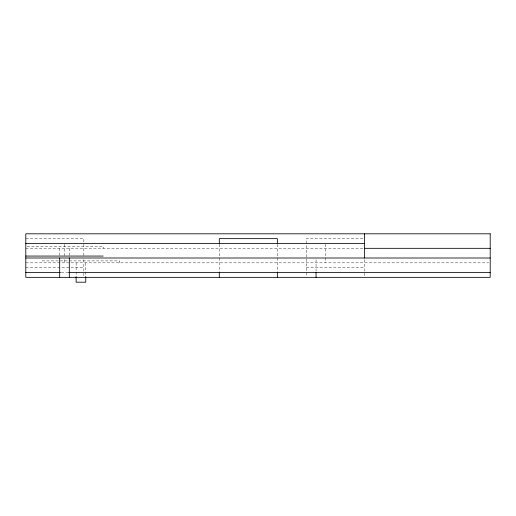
<?xml version="1.0" encoding="UTF-8"?>
<svg xmlns="http://www.w3.org/2000/svg" width="516" height="516" viewBox="0 0 516 516"><rect width="100%" height="100%" fill="white"/><g stroke="black" fill="none" stroke-linecap="round" stroke-linejoin="round"><path stroke-width="0.39" stroke-dasharray="2.58 1.94" d="M25.8 238.65L83.85 238.65L83.85 255.581M362.812 238.65L306.375 238.65L306.375 276.544M27.116 246.39L103.2 246.39L103.2 248.325M25.8 248.325L364.425 248.325M25.8 262.838L488.588 262.838M25.8 267.675L83.85 267.675M306.375 267.675L364.425 267.675M61.275 272.512L67.725 272.512M364.425 259.613L364.425 277.35M325.725 244.294L325.725 262.838M316.05 259.613L316.05 271.706M277.35 244.294L277.35 271.706M219.3 244.294L219.3 271.706M119.641 262.838L119.641 260.903L42.241 260.903L42.241 262.838M85.753 262.838L85.753 275.738M83.85 259.613L83.85 276.544M76.123 262.838L76.123 275.738M69.318 248.325L69.318 255.581M64.5 244.294L64.5 255.581M64.5 259.613L64.5 262.838M59.682 248.325L59.682 255.581"/><path stroke-width="0.77" d="M25.8 243.488L364.425 243.488M364.425 248.325L490.2 248.325M25.8 256.065L103.2 256.065M25.8 258L490.2 258M25.8 272.512L60.469 272.512M68.531 272.512L490.2 272.512M364.425 233.812L364.425 258M316.05 272.512L316.05 277.35M277.35 243.488L277.35 238.65L219.3 238.65L219.3 243.488M277.35 272.512L277.35 277.35M219.3 272.512L219.3 277.35M85.753 276.544L85.753 282.188L76.123 282.188L76.123 276.544M69.318 258L69.318 277.35M59.682 258L59.682 277.35M490.2 233.812L25.8 233.812L25.8 277.35L490.2 277.35L490.2 233.812"/></g></svg>
